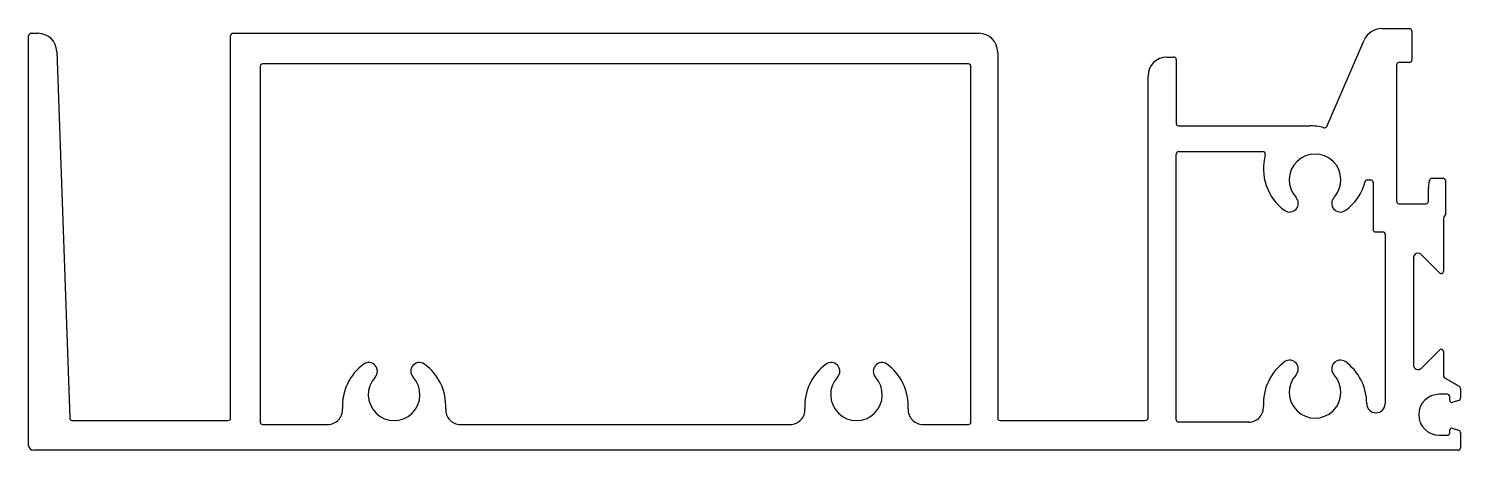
# Model space of a CAD drawing. Extents: x -65 to 87, y 2 to 47.
import ezdxf

# ---------------------------------------------------------------- set-up
doc = ezdxf.new("R2010")
doc.units = 0
doc.layers.add('CLIP', color=4, linetype='CONTINUOUS')

msp = doc.modelspace()

# ---------------------------------------------------------------- linework, layer by layer
at = {"layer": 'CLIP', "color": 7}
for p, q in [((-64.99, 2.45), (-64.99, 46.03)), ((-64.74, 46.28), (-63.99, 46.28)), ((-43.49, 5.37), (-43.49, 46.03)), ((-43.24, 46.28), (-41.44, 46.28)), ((-41.49, 46.28), (36.16, 46.28)), ((79.01, 46.78), (81.98, 46.78)), ((82.23, 46.53), (82.23, 43.43)), ((-61.99, 44.35), (-60.61, 5.37)), ((38.16, 44.28), (38.16, 5.37)), ((73.18, 36.39), (77.18, 45.57)), ((-40.34, 42.78), (-40.34, 4.95)), ((35.06, 43.03), (-40.09, 43.03)), ((35.31, 4.95), (35.31, 42.78)), ((56.16, 43.75), (56.91, 43.75)), ((57.16, 43.5), (57.16, 36.7)), ((80.61, 42.93), (80.61, 28.42)), ((81.98, 43.18), (80.86, 43.18)), ((54.16, 5.37), (54.16, 41.75)), ((57.41, 36.45), (71.37, 36.45)), ((57.41, 33.7), (66.4, 33.7)), ((57.16, 5.2), (57.16, 33.45)), ((77.5, 30.7), (77.86, 30.7)), ((84.01, 29.75), (84.14, 30.67)), ((84.39, 30.88), (85.56, 30.88)), ((85.81, 30.63), (85.81, 27.02)), ((78.11, 30.45), (78.11, 25.42)), ((84.01, 28.42), (84.01, 29.71)), ((80.86, 28.17), (83.76, 28.17)), ((85.61, 26.62), (85.61, 21.01)), ((78.36, 25.17), (79.16, 25.17)), ((79.41, 24.92), (79.41, 6.92)), ((82.41, 22.4), (82.41, 11.05)), ((85.18, 20.83), (83.26, 22.75)), ((83.26, 10.69), (85.18, 12.61)), ((85.61, 12.44), (85.61, 9.87)), ((85.73, 9.65), (87.28, 8.76)), ((86.02, 7.91), (85.15, 7.91)), ((86.27, 7.3), (86.27, 7.66)), ((87.41, 8.54), (87.41, 7.48)), ((87.23, 7.24), (86.59, 7.06)), ((-60.36, 5.12), (-43.74, 5.12)), ((-40.09, 4.7), (-33.15, 4.7)), ((-19.03, 4.7), (16.07, 4.7)), ((30.2, 4.7), (35.06, 4.7)), ((38.41, 5.12), (53.91, 5.12)), ((64.88, 4.95), (57.41, 4.95)), ((85.15, 3.55), (86.02, 3.55)), ((86.27, 3.8), (86.27, 4.04)), ((86.59, 4.28), (87.23, 4.1)), ((87.41, 3.86), (87.41, 2.2)), ((87.16, 1.95), (-64.49, 1.95))]:
    msp.add_line(p, q, dxfattribs=at)
for centre, radius, start, end in [((-64.74, 46.03), 0.25, 90, 180), ((-63.99, 44.28), 2, 2.0376, 90), ((-43.24, 46.03), 0.25, 90, 180), ((36.16, 44.28), 2, 0, 90), ((79.01, 44.78), 2, 90, 156.4541), ((81.98, 46.53), 0.25, 360, 90), ((-40.09, 42.78), 0.25, 90, 180), ((35.06, 42.78), 0.25, 0, 90), ((56.16, 41.75), 2, 90, 180), ((56.91, 43.5), 0.25, 360, 90), ((80.86, 42.93), 0.25, 90, 180), ((81.98, 43.43), 0.25, 270, 0), ((57.41, 36.7), 0.25, 180, 270), ((71.37, 30.7), 5.75, 74.7441, 90), ((72.95, 36.49), 0.25, 254.7441, 336.4541), ((57.41, 33.45), 0.25, 90, 180), ((66.4, 33.45), 0.25, 344.3615, 90), ((71.94, 31.9), 5.5, 164.3615, 234.1068), ((71.94, 30.7), 2.75, 317.3187, 222.6813), ((71.94, 31.9), 5.5, 305.8932, 345.3938), ((77.5, 30.45), 0.25, 90, 165.3938), ((77.86, 30.45), 0.25, 0, 90), ((84.39, 30.63), 0.25, 90, 172.0805), ((85.56, 30.63), 0.25, 0, 90), ((84.26, 29.71), 0.25, 172.0805, 180), ((69.23, 28.21), 0.926, 235.8928, 42.416), ((74.64, 28.21), 0.926, 137.584, 304.1072), ((80.86, 28.42), 0.25, 180, 270), ((83.76, 28.42), 0.25, 270, 0), ((85.86, 26.62), 0.25, 126.8699, 180), ((85.56, 27.02), 0.25, 306.8699, 360), ((78.36, 25.42), 0.25, 180, 270), ((79.16, 24.92), 0.25, 0, 90), ((82.91, 22.4), 0.5, 45, 180), ((85.36, 21.01), 0.25, 225, 360), ((85.36, 12.44), 0.25, 0, 135), ((-26.09, 6.67), 5.5, 125.8932, 183.2428), ((-28.8, 10.36), 0.926, 317.584, 124.1072), ((-23.39, 10.36), 0.926, 55.8928, 222.416), ((-26.09, 6.67), 5.5, 356.7572, 54.1068), ((23.13, 6.67), 5.5, 125.8932, 183.2428), ((20.43, 10.36), 0.926, 317.584, 124.1072), ((25.84, 10.36), 0.926, 55.8928, 222.416), ((23.13, 6.67), 5.5, 356.7572, 54.1068), ((71.94, 6.92), 5.5, 125.8932, 183.2428), ((69.23, 10.61), 0.926, 317.584, 124.1072), ((74.64, 10.61), 0.926, 55.8928, 222.416), ((71.94, 6.92), 5.5, 0, 54.1068), ((82.91, 11.05), 0.5, 180, 315), ((-26.09, 7.87), 2.75, 137.3187, 42.6813), ((23.13, 7.87), 2.75, 137.3187, 42.6813), ((71.94, 8.12), 2.75, 137.3187, 42.6813), ((85.86, 9.87), 0.25, 180, 240), ((85.15, 5.73), 2.18, 90, 270), ((86.02, 7.66), 0.25, 0, 90), ((87.16, 8.54), 0.25, 360, 60), ((-33.15, 6.27), 1.57, 270, 3.2428), ((-19.03, 6.27), 1.57, 176.7572, 270), ((16.07, 6.27), 1.57, 270, 3.2428), ((30.2, 6.27), 1.57, 176.7572, 270), ((64.88, 6.52), 1.57, 270, 3.2428), ((78.42, 6.92), 0.985, 180, 0), ((86.52, 7.3), 0.254, 180, 286.1443), ((87.16, 7.48), 0.25, 286.1443, 360), ((-60.36, 5.37), 0.25, 182.0376, 270), ((-43.74, 5.37), 0.25, 270, 0), ((-40.09, 4.95), 0.25, 180, 270), ((35.06, 4.95), 0.25, 270, 0), ((38.41, 5.37), 0.25, 180, 270), ((53.91, 5.37), 0.25, 270, 0), ((57.41, 5.2), 0.25, 180, 270), ((86.02, 3.8), 0.25, 270, 0), ((86.52, 4.04), 0.254, 73.8557, 180), ((87.15, 3.86), 0.254, 360, 73.8557), ((-64.49, 2.45), 0.5, 180, 270), ((87.16, 2.2), 0.25, 270, 0)]:
    msp.add_arc(centre, radius, start, end, dxfattribs=at)

doc.saveas('drawing.dxf')
